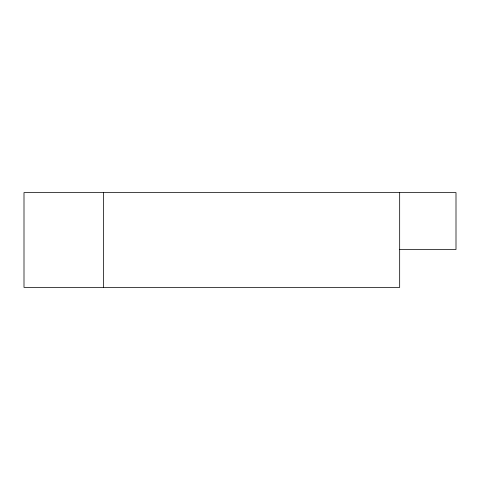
<?xml version="1.0" encoding="UTF-8"?>
<svg xmlns="http://www.w3.org/2000/svg" width="480" height="480" viewBox="0 0 480 480"><rect width="100%" height="100%" fill="white"/><g stroke="black" fill="none" stroke-linecap="round" stroke-linejoin="round"><path stroke-width="0.72" d="M399.54 249.48L456 249.48L456 192.594L24 192.594L24 287.406L399.672 287.406L399.672 192.594M103.44 192.594L103.44 287.406"/></g></svg>
